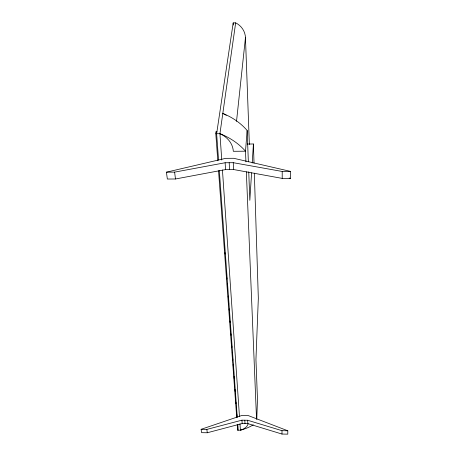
<?xml version="1.0" encoding="UTF-8"?>
<svg xmlns="http://www.w3.org/2000/svg" width="457" height="457" viewBox="0 0 457 457"><rect width="100%" height="100%" fill="white"/><g stroke="black" fill="none" stroke-linecap="round" stroke-linejoin="round"><path stroke-width="0.69" d="M281.992 434.053L281.992 430.683L247.654 420.257L241.953 420.166L206.855 429.409L201.12 429.312L201.571 432.665L207.278 432.762L242.17 423.542L247.843 423.633L281.992 434.053L287.779 434.15L287.813 430.78L247.883 415.442L242.216 415.35L201.12 429.312M282.209 178.396L282.215 171.461L233.241 162.692L225.124 162.749L174.614 172.129L166.422 172.18L167.348 179.035L175.471 178.99L225.569 169.587L233.624 169.536L282.209 178.396L290.503 178.35L290.578 171.409L233.704 158.288L225.661 158.345L166.422 172.18M256.765 419.526L257.468 399.184L255.943 359.505L258.331 298.307L254.343 173.146M253.281 424.793A44.392 26.837 4.7 0 1 240.416 430.208L237.657 430.163L237.691 426.37M251.578 172.866L249.836 200.337L248.739 171.832M252.207 163.006L253.418 143.989L247.294 144.041M224.593 114.33A21.89 19.045 11.7 0 0 222.81 113.439A58.108 48.785 11.8 0 1 247.157 130.491L245.5 151.193L245.94 161.869M236.515 121.379L245.46 37.605A17.24 16.486 24.4 0 0 235.658 22.85L233.19 22.896L216.635 133.718L218.549 160.024M221.754 159.996L219.937 133.684L235.658 22.85M217.8 160.738L215.807 133.724L216.127 131.616L216.949 131.605M215.807 133.724L219.937 133.684A60.787 49.767 11.1 0 1 245.5 151.193L233.316 151.296A22.93 19.485 10.9 0 0 219.937 133.684M282.215 171.461L290.578 171.409M281.992 430.683L287.813 430.78M289.127 178.024L290.503 178.35M174.614 172.129L175.471 178.99M206.855 429.409L207.278 432.762M218.532 170.69L236.709 417.367M237.234 424.479L237.657 430.163M219.326 170.684L237.274 417.378M237.794 424.484L238.206 430.174M216.127 131.616L216.235 133.038M224.981 252.647L225.09 254.069M226.809 277.565L226.912 278.993M227.278 283.974L227.38 285.397M228.163 296.079L228.266 297.501M228.631 302.483L228.734 303.911M229.1 308.892L229.203 310.314M229.985 320.997L230.088 322.419M230.454 327.406L230.557 328.829M230.922 333.81L231.025 335.238M231.339 339.505L231.493 341.642M231.808 345.915L231.91 347.337M232.276 352.324L232.379 353.747M232.744 358.728L232.847 360.156M233.161 364.429L233.316 366.56M233.63 370.833L233.733 372.255M234.047 376.528L234.201 378.664M234.515 382.937L234.67 385.074M234.984 389.347L235.144 391.483M235.452 395.751L235.555 397.179M235.921 402.16L236.029 403.582M236.338 407.855L236.498 409.992M236.806 414.265L236.966 416.401M222.439 169.953L239.479 416.698M239.971 423.81L240.416 430.208A15.784 9.311 3.9 0 0 248.088 423.868M225.124 162.749L225.569 169.587M241.953 420.166L242.17 423.542M229.18 162.721L229.597 169.564M244.798 420.212L245.003 423.588M233.241 162.692L233.624 169.536M247.654 420.257L247.843 423.633M233.19 22.896L233.293 25.038M246.352 171.832L256.52 418.772M247.157 130.491L248.357 161.852M245.46 37.605L249.362 144.515M253.418 143.989L254.029 163.189M225.17 114.661A21.89 19.045 11.7 0 1 226.284 115.358"/></g></svg>
